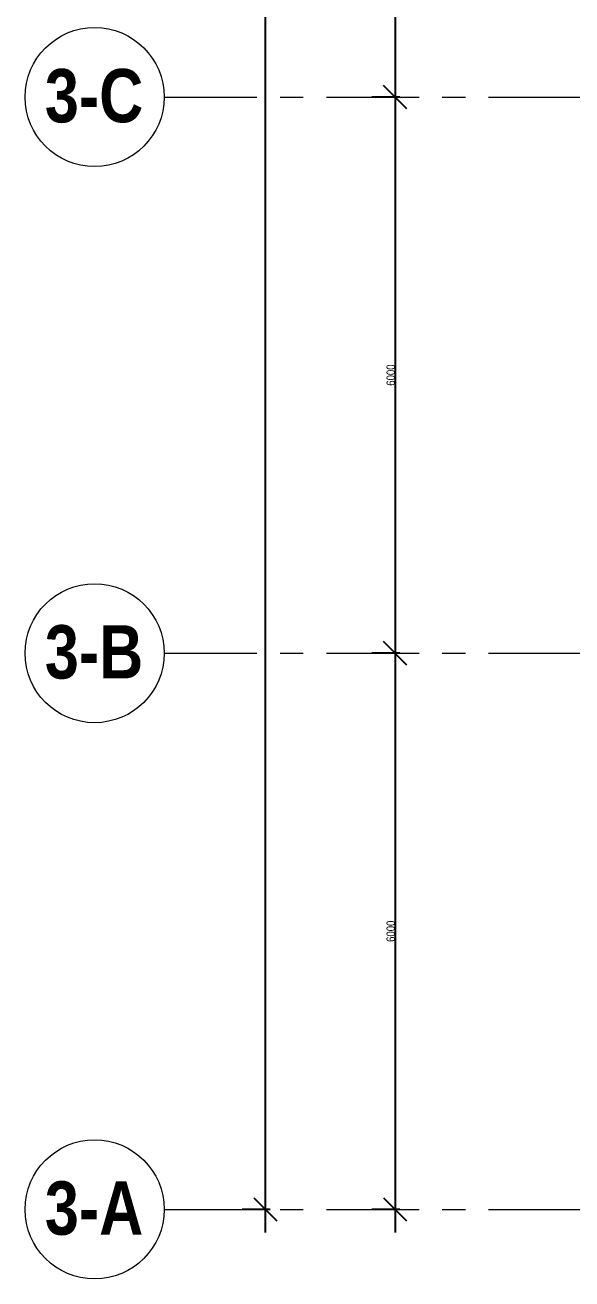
# Model space of a CAD drawing. Header units: millimetres. Extents: x -1834842 to 700335, y -490313101 to 518363.
# Drawn here: x -1249819 to -1243920, y 220419 to 233946 of the extents above; entities that cross this region are included whole.
import ezdxf

# ---------------------------------------------------------------- set-up
doc = ezdxf.new("R2010")
doc.units = ezdxf.units.MM
doc.header["$LTSCALE"] = 0.5
doc.header["$PDMODE"] = 3
doc.linetypes.add('IDA - Grid Line', pattern=[3500, 2000, -500, 500, -500])
doc.layers.get('0').update_dxf_attribs({"color": 8})
doc.layers.get('Defpoints').update_dxf_attribs({"color": 8})
doc.layers.add('0-LOWER ROOF', color=7, linetype='Continuous')
doc.layers.add('A-_ANOT----_D', color=7, linetype='Continuous', lineweight=9)
doc.layers.add('S-_ANOTGRID_E', color=7, linetype='Continuous', lineweight=9)
doc.layers.add('S-_ANOTGRID_E-1', color=9, linetype='IDA - Grid Line', lineweight=9, true_color=0x808080)
doc.styles.add('Arial Narrow_1', font='ARIALN.TTF', dxfattribs={"height": 90})
doc.styles.add('Arial Narrow_B', font='ARIALNB.TTF', dxfattribs={"height": 230})
doc.dimstyles.new('IDA_-_Arial_-_2_5mm_-_Black_-_Diagonal', dxfattribs={"dimscale": 304.8, "dimtxt": 639.644359, "dimasz": 0.82021, "dimexe": 0.82021, "dimexo": 0.410105, "dimgap": 0, "dimtad": 1, "dimdec": 0, "dimzin": 0, "dimdsep": 46, "dimtxsty": 'Arial Narrow_1', "dimblk1": 'OBLIQUE', "dimblk2": 'OBLIQUE', "dimsah": 1, "dimcen": 0.09, "dimdle": 0.82021, "dimadec": 6, "dimazin": 0, "dimtfac": 1, "dimtdec": 4, "dimtix": 1, "dimtmove": 0, "dimatfit": 3, "dimfxl": 1, "dimtvp": 1, "dimtolj": 1, "dimtzin": 0, "dimarcsym": 2})

# ---------------------------------------------------------------- blocks, each defined once
blk = doc.blocks.new('Grid - 3_0mm Dia-3628821-BLK 2 LOWER ROOF PLAN')
at = {"layer": 'S-_ANOTGRID_E', "color": 8}
blk.add_circle((0, 0), 3, dxfattribs=at)
blk = doc.blocks.new('_Oblique')
at = {"color": 0, "linetype": 'ByBlock', "lineweight": -2}
blk.add_line((-0.5, -0.5), (0.5, 0.5), dxfattribs=at)
blk = doc.blocks.new('*D710')
at = {"layer": 'A-_ANOT----_D', "color": 0, "lineweight": -2, "transparency": 16777216}
for p, q in [((-82771, -110502), (-82771, -118202)), ((-82719, -110752), (-83021, -110752)), ((-82719, -117952), (-83021, -117952))]:
    blk.add_line(p, q, dxfattribs=at)
at = {"layer": 'Defpoints', "color": 0, "transparency": 16777216}
for p in [(-82594, -110752), (-82771, -117952), (-82594, -117952)]:
    blk.add_point(p, dxfattribs=at)
at = {"layer": 'A-_ANOT----_D', "color": 0, "lineweight": -2, "transparency": 16777216, "xscale": 249.9999999999999, "yscale": 249.9999999999999, "zscale": 249.9999999999999}
for p, rotation in [((-82771, -110752), 90), ((-82771, -117952), 270)]:
    blk.add_blockref('_Oblique', p, dxfattribs=dict(at, rotation=rotation))
at = {"layer": 'A-_ANOT----_D', "color": 0, "transparency": 16777216, "insert": (-82817, -114352), "char_height": 90, "attachment_point": 5, "rotation": 90, "style": 'Arial Narrow_1'}
blk.add_mtext('\\A1;7200', dxfattribs=at)
blk = doc.blocks.new('*D711')
at = {"layer": 'A-_ANOT----_D', "color": 0, "lineweight": -2, "transparency": 16777216}
for p, q in [((-82771, -117702), (-82771, -124202)), ((-82719, -117952), (-83021, -117952)), ((-82719, -123952), (-83021, -123952))]:
    blk.add_line(p, q, dxfattribs=at)
at = {"layer": 'Defpoints', "color": 0, "transparency": 16777216}
for p in [(-82594, -117952), (-82771, -123952), (-82594, -123952)]:
    blk.add_point(p, dxfattribs=at)
at = {"layer": 'A-_ANOT----_D', "color": 0, "lineweight": -2, "transparency": 16777216, "xscale": 249.9999999999999, "yscale": 249.9999999999999, "zscale": 249.9999999999999}
for p, rotation in [((-82771, -117952), 90), ((-82771, -123952), 270)]:
    blk.add_blockref('_Oblique', p, dxfattribs=dict(at, rotation=rotation))
at = {"layer": 'A-_ANOT----_D', "color": 0, "transparency": 16777216, "insert": (-82817, -120952), "char_height": 90, "attachment_point": 5, "rotation": 90, "style": 'Arial Narrow_1'}
blk.add_mtext('\\A1;6000', dxfattribs=at)
blk = doc.blocks.new('*D712')
at = {"layer": 'A-_ANOT----_D', "color": 0, "lineweight": -2, "transparency": 16777216}
for p, q in [((-82771, -123702), (-82771, -130202)), ((-82719, -123952), (-83021, -123952)), ((-82719, -129952), (-83021, -129952))]:
    blk.add_line(p, q, dxfattribs=at)
at = {"layer": 'Defpoints', "color": 0, "transparency": 16777216}
for p in [(-82594, -123952), (-82771, -129952), (-82594, -129952)]:
    blk.add_point(p, dxfattribs=at)
at = {"layer": 'A-_ANOT----_D', "color": 0, "lineweight": -2, "transparency": 16777216, "xscale": 249.9999999999999, "yscale": 249.9999999999999, "zscale": 249.9999999999999}
for p, rotation in [((-82771, -123952), 90), ((-82771, -129952), 270)]:
    blk.add_blockref('_Oblique', p, dxfattribs=dict(at, rotation=rotation))
at = {"layer": 'A-_ANOT----_D', "color": 0, "transparency": 16777216, "insert": (-82817, -126952), "char_height": 90, "attachment_point": 5, "rotation": 90, "style": 'Arial Narrow_1'}
blk.add_mtext('\\A1;6000', dxfattribs=at)
blk = doc.blocks.new('*D713')
at = {"layer": 'A-_ANOT----_D', "color": 0, "lineweight": -2, "transparency": 16777216}
for p, q in [((-84171, -26502), (-84171, -130202)), ((-84119, -26752), (-84421, -26752)), ((-84119, -129952), (-84421, -129952))]:
    blk.add_line(p, q, dxfattribs=at)
at = {"layer": 'Defpoints', "color": 0, "transparency": 16777216}
for p in [(-83994, -26752), (-84171, -129952), (-83994, -129952)]:
    blk.add_point(p, dxfattribs=at)
at = {"layer": 'A-_ANOT----_D', "color": 0, "lineweight": -2, "transparency": 16777216, "xscale": 249.9999999999999, "yscale": 249.9999999999999, "zscale": 249.9999999999999}
for p, rotation in [((-84171, -26752), 90), ((-84171, -129952), 270)]:
    blk.add_blockref('_Oblique', p, dxfattribs=dict(at, rotation=rotation))
at = {"layer": 'A-_ANOT----_D', "color": 0, "transparency": 16777216, "insert": (-84217, -78352), "char_height": 90, "attachment_point": 5, "rotation": 90, "style": 'Arial Narrow_1'}
blk.add_mtext('\\A1;103200', dxfattribs=at)
blk = doc.blocks.new('BLK2-LOWER ROOF')
at = {"layer": 'S-_ANOTGRID_E-1', "color": 8}
for p, q in [((-85262, -117952.4), (-54403.5, -117952.4)), ((-85262, -123952.4), (-54403.5, -123952.4))]:
    blk.add_line(p, q, dxfattribs=at)
at = {"layer": 'S-_ANOTGRID_E-1'}
blk.add_line((-85262, -129952.4), (-54403.5, -129952.4), dxfattribs=at)
at = {"layer": 'S-_ANOTGRID_E', "color": 8, "xscale": 249.9999999999999, "yscale": 249.9999999999999, "zscale": 249.9999999999999, "rotation": 269.9999999999989}
for p in [(-86012, -117952.4), (-86012, -123952.4)]:
    blk.add_blockref('Grid - 3_0mm Dia-3628821-BLK 2 LOWER ROOF PLAN', p, dxfattribs=at)
at = {"layer": 'S-_ANOTGRID_E', "xscale": 249.9999999999999, "yscale": 249.9999999999999, "zscale": 249.9999999999999, "rotation": 269.9999999999989}
blk.add_blockref('Grid - 3_0mm Dia-3628821-BLK 2 LOWER ROOF PLAN', (-86012, -129952.4), dxfattribs=at)
at = {"layer": 'S-_ANOTGRID_E', "color": 8, "char_height": 575, "width": 1262.658, "attachment_point": 1, "style": 'Arial Narrow_B'}
for s, insert in [('3-C', (-86548.4, -117650)), ('3-B', (-86548.4, -123650)), ('3-A', (-86548.4, -129650))]:
    blk.add_mtext(s, dxfattribs=dict(at, insert=insert))
at = {"layer": 'A-_ANOT----_D', "color": 8}
for base, p1, p2, override, picture, middle in [((-84170.9, -129952.4), (-83994.2, -26752.4), (-83994.2, -129952.4), {"dimpost": '<>', "dimfxl": 103200}, '*D713', (-84216.9, -78352.4)), ((-82770.8, -117952.4), (-82594, -110752.4), (-82594, -117952.4), {"dimpost": '<>', "dimfxl": 7200}, '*D710', (-82816.8, -114352.4)), ((-82770.8, -123952.4), (-82594, -117952.4), (-82594, -123952.4), {"dimpost": '<>', "dimfxl": 6000}, '*D711', (-82816.8, -120952.4)), ((-82770.8, -129952.4), (-82594, -123952.4), (-82594, -129952.4), {"dimpost": '<>', "dimfxl": 6000}, '*D712', (-82816.8, -126952.4))]:
    dim = blk.add_linear_dim(base=base, p1=p1, p2=p2, angle=90, dimstyle='IDA_-_Arial_-_2_5mm_-_Black_-_Diagonal', override=override, dxfattribs=at)
    dim.commit()
    dim.dimension.update_dxf_attribs({"geometry": picture, "text_midpoint": middle})

msp = doc.modelspace()

# ---------------------------------------------------------------- block references
at = {"layer": '0-LOWER ROOF', "color": 6}
msp.add_blockref('BLK2-LOWER ROOF', (-1163057, 351122), dxfattribs=at)

doc.saveas('drawing.dxf')
